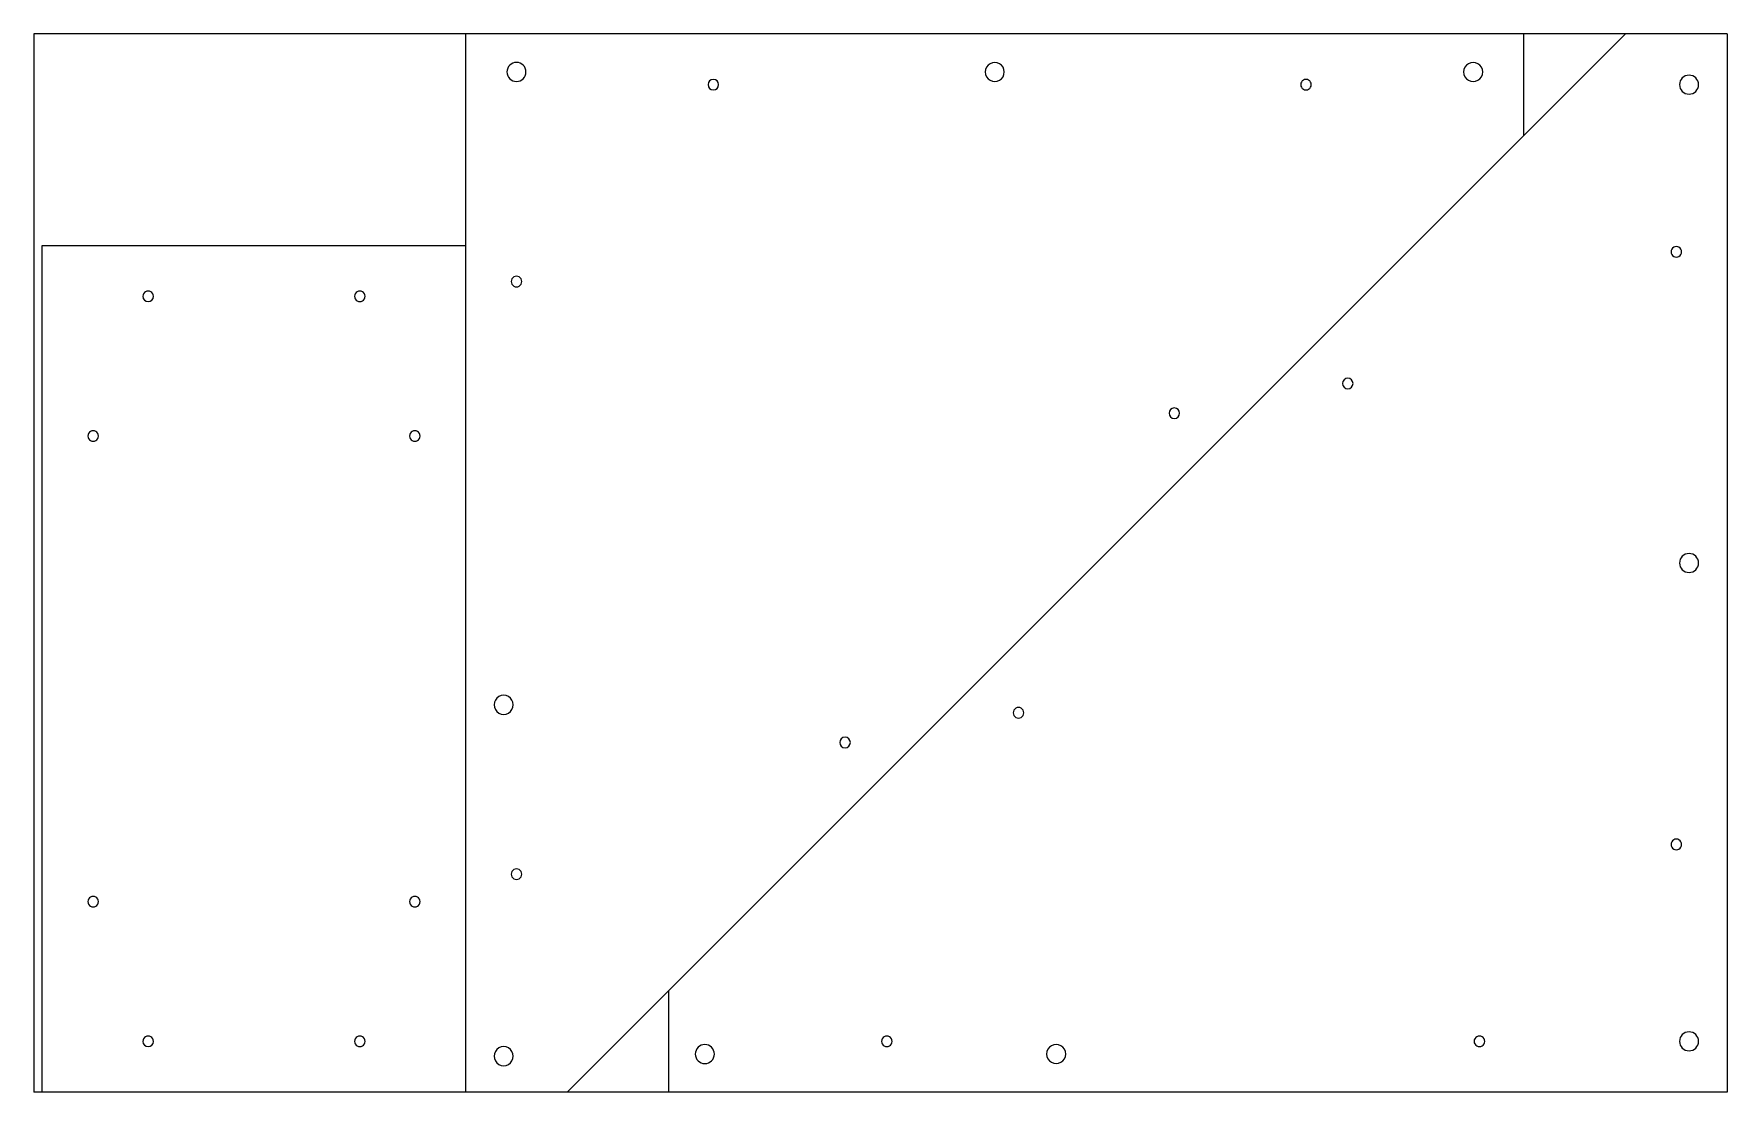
# Model space of a CAD drawing. Extents: x 11 to 811, y 9 to 509.
import ezdxf

# ---------------------------------------------------------------- set-up
doc = ezdxf.new("R2010")
doc.units = 0

msp = doc.modelspace()

# ---------------------------------------------------------------- linework, layer by layer
at = {"color": 50}
for points in [[(10.849499, 509.258835), (10.849499, 9.258583)], [(810.847966, 509.258835), (10.849499, 509.258835)], [(810.847966, 509.258835), (810.847966, 9.258583)], [(810.847966, 9.258583), (10.849499, 9.258583)]]:
    msp.add_lwpolyline(points, dxfattribs=at)
at = {"color": 170}
for points in [[(214.849083, 509.258835), (214.849083, 9.258583)], [(262.848939, 9.258583), (762.847317, 509.258835)], [(714.849313, 461.258185), (714.849313, 509.258835)], [(14.849994, 409.257041), (214.849083, 409.257041)], [(14.849994, 9.258583), (14.849994, 409.257041)], [(310.848787, 9.258583), (310.848787, 57.258465)]]:
    msp.add_lwpolyline(points, dxfattribs=at)
at = {"color": 10}
for points in [[(238.848948, 495.754838), (237.942458, 495.663497), (237.098095, 495.401519), (236.333937, 494.986968), (235.668063, 494.437911), (235.118549, 493.772413), (234.703474, 493.008539), (234.440917, 492.164356), (234.348955, 491.257929)], [(234.348955, 491.257929), (234.440917, 490.351502), (234.703474, 489.50732), (235.118549, 488.743447), (235.668063, 488.077949), (236.333937, 487.528892), (237.098095, 487.114341), (237.942458, 486.852363), (238.848948, 486.761022)], [(243.348941, 491.257929), (243.256979, 492.164356), (242.994421, 493.008539), (242.579347, 493.772413), (242.029833, 494.437911), (241.363958, 494.986968), (240.599801, 495.401519), (239.755438, 495.663497), (238.848948, 495.754838)], [(238.848948, 486.761022), (239.755438, 486.852363), (240.599801, 487.114341), (241.363958, 487.528892), (242.029833, 488.077949), (242.579347, 488.743447), (242.994421, 489.50732), (243.256979, 490.351502), (243.348941, 491.257929)], [(462.598668, 495.155039), (461.659728, 494.433075), (460.951556, 493.507927), (460.50444, 492.432058), (460.348671, 491.257929)], [(460.348671, 491.257929), (460.504444, 490.083801), (460.951562, 489.007932), (461.659735, 488.082784), (462.598675, 487.36082)], [(467.098663, 495.155039), (466.003953, 495.607203), (464.848665, 495.757925), (463.693378, 495.607203), (462.598668, 495.155039)], [(469.348667, 491.257929), (469.192894, 492.432058), (468.745776, 493.507927), (468.037603, 494.433075), (467.098663, 495.155039)], [(467.098669, 487.36082), (468.03761, 488.082784), (468.745782, 489.007932), (469.192897, 490.083801), (469.348667, 491.257929)], [(688.598379, 495.155045), (687.659438, 494.43308), (686.951265, 493.50793), (686.504149, 492.432059), (686.348379, 491.257929)], [(686.348379, 491.257929), (686.504149, 490.0838), (686.951265, 489.007929), (687.659438, 488.08278), (688.598379, 487.360814)], [(693.098381, 495.155045), (692.00367, 495.60721), (690.84838, 495.757931), (689.693091, 495.60721), (688.598379, 495.155045)], [(695.348382, 491.257929), (695.192612, 492.432059), (694.745496, 493.50793), (694.037322, 494.43308), (693.098381, 495.155045)], [(693.098381, 487.360814), (694.037322, 488.08278), (694.745496, 489.007929), (695.192612, 490.0838), (695.348382, 491.257929)], [(792.848265, 489.750389), (791.942378, 489.659169), (791.098497, 489.397523), (790.334675, 488.983474), (789.668963, 488.435043), (789.119415, 487.770254), (788.704083, 487.007128), (788.44102, 486.163687), (788.348278, 485.257955)], [(797.348254, 485.257955), (797.255512, 486.163687), (796.992448, 487.007128), (796.577116, 487.770254), (796.027568, 488.435043), (795.361856, 488.983474), (794.598033, 489.397523), (793.754152, 489.659169), (792.848265, 489.750389)], [(331.878268, 487.752808), (330.906403, 487.556866), (330.112323, 487.022393), (329.576217, 486.229414), (329.378276, 485.257955)], [(329.378276, 485.257955), (329.576217, 484.286495), (330.112323, 483.493516), (330.906403, 482.959042), (331.878268, 482.763101)], [(334.37826, 485.257955), (334.180319, 486.229414), (333.644213, 487.022393), (332.850133, 487.556866), (331.878268, 487.752808)], [(331.878268, 482.763101), (332.850133, 482.959042), (333.644213, 483.493516), (334.180319, 484.286495), (334.37826, 485.257955)], [(462.598675, 487.36082), (463.693385, 486.908656), (464.848672, 486.757935), (466.00396, 486.908656), (467.098669, 487.36082)], [(610.627935, 487.423015), (610.106301, 487.021924), (609.712872, 486.507953), (609.464474, 485.910248), (609.377935, 485.257955)], [(609.377935, 485.257955), (609.464479, 484.605661), (609.712879, 484.007956), (610.106309, 483.493985), (610.627942, 483.092894)], [(613.127932, 487.423015), (612.519759, 487.674217), (611.877933, 487.757951), (611.236106, 487.674217), (610.627935, 487.423015)], [(610.627942, 483.092894), (611.236114, 482.841692), (611.877941, 482.757958), (612.519767, 482.841692), (613.127939, 483.092894)], [(614.377938, 485.257955), (614.291395, 485.910248), (614.042995, 486.507953), (613.649565, 487.021924), (613.127932, 487.423015)], [(613.127939, 483.092894), (613.649573, 483.493985), (614.043002, 484.007956), (614.2914, 484.605661), (614.377938, 485.257955)], [(688.598379, 487.360814), (689.693091, 486.90865), (690.84838, 486.757928), (692.00367, 486.90865), (693.098381, 487.360814)], [(788.348278, 485.257955), (788.44102, 484.352222), (788.704083, 483.508781), (789.119415, 482.745655), (789.668963, 482.080866), (790.334675, 481.532435), (791.098497, 481.118386), (791.942378, 480.85674), (792.848265, 480.765519)], [(792.848265, 480.765519), (793.754152, 480.85674), (794.598033, 481.118386), (795.361856, 481.532435), (796.027568, 482.080866), (796.577116, 482.745655), (796.992448, 483.508781), (797.255512, 484.352222), (797.348254, 485.257955)], [(785.598261, 408.452562), (785.076626, 408.051469), (784.683196, 407.537496), (784.434798, 406.939789), (784.348259, 406.287493)], [(788.098266, 408.452562), (787.490092, 408.703764), (786.848264, 408.787498), (786.206435, 408.703764), (785.598261, 408.452562)], [(789.348268, 406.287493), (789.26173, 406.939789), (789.013332, 407.537496), (788.619901, 408.051469), (788.098266, 408.452562)], [(784.348259, 406.287493), (784.434798, 405.635198), (784.683196, 405.037491), (785.076626, 404.523518), (785.598261, 404.122425)], [(785.598261, 404.122425), (786.206435, 403.871222), (786.848264, 403.787488), (787.490092, 403.871222), (788.098266, 404.122425)], [(788.098266, 404.122425), (788.619901, 404.523518), (789.013332, 405.037491), (789.26173, 405.635198), (789.348268, 406.287493)], [(237.59895, 394.393698), (237.077316, 393.992607), (236.683887, 393.478636), (236.43549, 392.88093), (236.348951, 392.228637)], [(236.348951, 392.228637), (236.43549, 391.576344), (236.683887, 390.978638), (237.077316, 390.464667), (237.59895, 390.063576)], [(240.098947, 394.393698), (239.490775, 394.6449), (238.848948, 394.728635), (238.207122, 394.6449), (237.59895, 394.393698)], [(241.348945, 392.228637), (241.262406, 392.88093), (241.014009, 393.478636), (240.62058, 393.992607), (240.098947, 394.393698)], [(240.098947, 390.063576), (240.62058, 390.464667), (241.014009, 390.978638), (241.262406, 391.576344), (241.348945, 392.228637)], [(63.599155, 387.423133), (63.07752, 387.022041), (62.68409, 386.508068), (62.435691, 385.910361), (62.349152, 385.258066)], [(62.349152, 385.258066), (62.545615, 384.284951), (63.081387, 383.490295), (63.876043, 382.954524), (64.849157, 382.758061)], [(66.099161, 387.423133), (65.490986, 387.674336), (64.849158, 387.758071), (64.207329, 387.674336), (63.599155, 387.423133)], [(64.849157, 382.758061), (65.822272, 382.954524), (66.616928, 383.490295), (67.1527, 384.284951), (67.349163, 385.258066)], [(67.349163, 385.258066), (67.262624, 385.910361), (67.014226, 386.508068), (66.620796, 387.022041), (66.099161, 387.423133)], [(163.59904, 387.423127), (163.077406, 387.022035), (162.683977, 386.508064), (162.43558, 385.910359), (162.349041, 385.258066)], [(162.349041, 385.258066), (162.43558, 384.605772), (162.683977, 384.008067), (163.077406, 383.494096), (163.59904, 383.093004)], [(166.099038, 387.423127), (165.490866, 387.674329), (164.849039, 387.758063), (164.207212, 387.674329), (163.59904, 387.423127)], [(167.349036, 385.258066), (167.262498, 385.910359), (167.0141, 386.508064), (166.620671, 387.022035), (166.099038, 387.423127)], [(166.099038, 383.093004), (166.620671, 383.494096), (167.0141, 384.008067), (167.262498, 384.605772), (167.349036, 385.258066)], [(237.59895, 390.063576), (238.207122, 389.812374), (238.848948, 389.72864), (239.490775, 389.812374), (240.098947, 390.063576)], [(163.59904, 383.093004), (164.207212, 382.841802), (164.849039, 382.758068), (165.490866, 382.841802), (166.099038, 383.093004)], [(631.600783, 346.564301), (630.628887, 346.368346), (629.834792, 345.83384), (629.298695, 345.040819), (629.100791, 344.069318)], [(629.100791, 344.069318), (629.298695, 343.097816), (629.834792, 342.304794), (630.628887, 341.770288), (631.600783, 341.574334)], [(634.100776, 344.069318), (633.902873, 345.040819), (633.366775, 345.83384), (632.57268, 346.368346), (631.600783, 346.564301)], [(631.600783, 341.574334), (632.57268, 341.770288), (633.366775, 342.304794), (633.902873, 343.097816), (634.100776, 344.069318)], [(549.659744, 332.505288), (548.687879, 332.309347), (547.893798, 331.774874), (547.357692, 330.981894), (547.159752, 330.010434)], [(547.159752, 330.010434), (547.357692, 329.038975), (547.893798, 328.245996), (548.687879, 327.711523), (549.659744, 327.515582)], [(552.159735, 330.010434), (551.961795, 330.981894), (551.425689, 331.774874), (550.631608, 332.309347), (549.659744, 332.505288)], [(549.659744, 327.515582), (550.631608, 327.711523), (551.425689, 328.245996), (551.961795, 329.038975), (552.159735, 330.010434)], [(37.599192, 321.423219), (37.077557, 321.022127), (36.684126, 320.508154), (36.435728, 319.910447), (36.349189, 319.258152)], [(40.099196, 321.423219), (39.491023, 321.674422), (38.849194, 321.758157), (38.207365, 321.674422), (37.599192, 321.423219)], [(41.349199, 319.258152), (41.26266, 319.910447), (41.014262, 320.508154), (40.620831, 321.022127), (40.099196, 321.423219)], [(189.599009, 321.423212), (189.077376, 321.022121), (188.683947, 320.50815), (188.435549, 319.910445), (188.349011, 319.258152)], [(192.099006, 321.423212), (191.490834, 321.674415), (190.849008, 321.758149), (190.207181, 321.674415), (189.599009, 321.423212)], [(193.349004, 319.258152), (193.262466, 319.910445), (193.014068, 320.50815), (192.620639, 321.022121), (192.099006, 321.423212)], [(36.349189, 319.258152), (36.435728, 318.605856), (36.684126, 318.008149), (37.077557, 317.494176), (37.599192, 317.093084)], [(37.599192, 317.093084), (38.207365, 316.841881), (38.849194, 316.758146), (39.491023, 316.841881), (40.099196, 317.093084)], [(40.099196, 317.093084), (40.620831, 317.494176), (41.014262, 318.008149), (41.26266, 318.605856), (41.349199, 319.258152)], [(188.349011, 319.258152), (188.435549, 318.605859), (188.683947, 318.008153), (189.077376, 317.494182), (189.599009, 317.093091)], [(189.599009, 317.093091), (190.207181, 316.841889), (190.849008, 316.758155), (191.490834, 316.841889), (192.099006, 317.093091)], [(192.099006, 317.093091), (192.620639, 317.494182), (193.014068, 318.008153), (193.262466, 318.605859), (193.349004, 319.258152)], [(792.848265, 263.750661), (791.942378, 263.659441), (791.098497, 263.397795), (790.334675, 262.983745), (789.668963, 262.435315), (789.119415, 261.770525), (788.704083, 261.007399), (788.44102, 260.163959), (788.348278, 259.258226)], [(788.348278, 259.258226), (788.44102, 258.352494), (788.704083, 257.509053), (789.119415, 256.745927), (789.668963, 256.081137), (790.334675, 255.532707), (791.098497, 255.118657), (791.942378, 254.857012), (792.848265, 254.765791)], [(797.348254, 259.258226), (797.255512, 260.163959), (796.992448, 261.007399), (796.577116, 261.770525), (796.027568, 262.435315), (795.361856, 262.983745), (794.598033, 263.397795), (793.754152, 263.659441), (792.848265, 263.750661)], [(792.848265, 254.765791), (793.754152, 254.857012), (794.598033, 255.118657), (795.361856, 255.532707), (796.027568, 256.081137), (796.577116, 256.745927), (796.992448, 257.509053), (797.255512, 258.352494), (797.348254, 259.258226)], [(230.598959, 196.155404), (229.660018, 195.43344), (228.951846, 194.508292), (228.50473, 193.432422), (228.34896, 192.258294)], [(228.34896, 192.258294), (228.50473, 191.084166), (228.951846, 190.008297), (229.660018, 189.083149), (230.598959, 188.361185)], [(235.098953, 196.155404), (234.004243, 196.607568), (232.848956, 196.758289), (231.693668, 196.607568), (230.598959, 196.155404)], [(237.34895, 192.258294), (237.193181, 193.432422), (236.746065, 194.508292), (236.037893, 195.43344), (235.098953, 196.155404)], [(235.098953, 188.361185), (236.037893, 189.083149), (236.746065, 190.008297), (237.193181, 191.084166), (237.34895, 192.258294)], [(230.598959, 188.361185), (231.693668, 187.909021), (232.848956, 187.7583), (234.004243, 187.909021), (235.098953, 188.361185)], [(474.787472, 190.671066), (474.265839, 190.269975), (473.87241, 189.756003), (473.624012, 189.158298), (473.537473, 188.506005)], [(473.537473, 188.506005), (473.624017, 187.853711), (473.872417, 187.256006), (474.265847, 186.742035), (474.78748, 186.340943)], [(477.28747, 190.671066), (476.679298, 190.922268), (476.037471, 191.006002), (475.395644, 190.922268), (474.787472, 190.671066)], [(474.78748, 186.340943), (475.395652, 186.089741), (476.037479, 186.006007), (476.679306, 186.089741), (477.287478, 186.340943)], [(478.537476, 188.506005), (478.450933, 189.158298), (478.202533, 189.756003), (477.809103, 190.269975), (477.28747, 190.671066)], [(477.287478, 186.340943), (477.809111, 186.742035), (478.20254, 187.256006), (478.450938, 187.853711), (478.537476, 188.506005)], [(394.096444, 176.942131), (393.124548, 176.746177), (392.330452, 176.211671), (391.794355, 175.41865), (391.596452, 174.447148)], [(396.596436, 174.447148), (396.398533, 175.41865), (395.862435, 176.211671), (395.06834, 176.746177), (394.096444, 176.942131)], [(391.596452, 174.447148), (391.794355, 173.475647), (392.330452, 172.682625), (393.124548, 172.148119), (394.096444, 171.952164)], [(394.096444, 171.952164), (395.06834, 172.148119), (395.862435, 172.682625), (396.398533, 173.475647), (396.596436, 174.447148)], [(785.598261, 128.452896), (785.076626, 128.051804), (784.683196, 127.537831), (784.434798, 126.940124), (784.348259, 126.287828)], [(788.098266, 128.452896), (787.490092, 128.7041), (786.848264, 128.787834), (786.206435, 128.7041), (785.598261, 128.452896)], [(789.348268, 126.287828), (789.26173, 126.940124), (789.013332, 127.537831), (788.619901, 128.051804), (788.098266, 128.452896)], [(784.348259, 126.287828), (784.434798, 125.635533), (784.683196, 125.037826), (785.076626, 124.523853), (785.598261, 124.122761)], [(785.598261, 124.122761), (786.206435, 123.871558), (786.848264, 123.787823), (787.490092, 123.871558), (788.098266, 124.122761)], [(788.098266, 124.122761), (788.619901, 124.523853), (789.013332, 125.037826), (789.26173, 125.635533), (789.348268, 126.287828)], [(237.59895, 114.394033), (237.077316, 113.992942), (236.683887, 113.478971), (236.43549, 112.881266), (236.348951, 112.228972)], [(236.348951, 112.228972), (236.43549, 111.576679), (236.683887, 110.978974), (237.077316, 110.465003), (237.59895, 110.063912)], [(240.098947, 114.394033), (239.490775, 114.645235), (238.848948, 114.728969), (238.207122, 114.645235), (237.59895, 114.394033)], [(241.348945, 112.228972), (241.262406, 112.881266), (241.014009, 113.478971), (240.62058, 113.992942), (240.098947, 114.394033)], [(240.098947, 110.063912), (240.62058, 110.465003), (241.014009, 110.978974), (241.262406, 111.576679), (241.348945, 112.228972)], [(237.59895, 110.063912), (238.207122, 109.81271), (238.848948, 109.728976), (239.490775, 109.81271), (240.098947, 110.063912)], [(37.599192, 101.423493), (37.077557, 101.022401), (36.684126, 100.508428), (36.435728, 99.910721), (36.349189, 99.258425)], [(36.349189, 99.258425), (36.435728, 98.60613), (36.684126, 98.008423), (37.077557, 97.49445), (37.599192, 97.093357)], [(40.099196, 101.423493), (39.491023, 101.674696), (38.849194, 101.75843), (38.207365, 101.674696), (37.599192, 101.423493)], [(37.599192, 97.093357), (38.207365, 96.842154), (38.849194, 96.75842), (39.491023, 96.842154), (40.099196, 97.093357)], [(41.349199, 99.258425), (41.26266, 99.910721), (41.014262, 100.508428), (40.620831, 101.022401), (40.099196, 101.423493)], [(40.099196, 97.093357), (40.620831, 97.49445), (41.014262, 98.008423), (41.26266, 98.60613), (41.349199, 99.258425)], [(189.599009, 101.423486), (189.077376, 101.022395), (188.683947, 100.508424), (188.435549, 99.910719), (188.349011, 99.258425)], [(188.349011, 99.258425), (188.435549, 98.606132), (188.683947, 98.008427), (189.077376, 97.494455), (189.599009, 97.093364)], [(192.099006, 101.423486), (191.490834, 101.674689), (190.849008, 101.758423), (190.207181, 101.674689), (189.599009, 101.423486)], [(189.599009, 97.093364), (190.207181, 96.842162), (190.849008, 96.758428), (191.490834, 96.842162), (192.099006, 97.093364)], [(193.349004, 99.258425), (193.262466, 99.910719), (193.014068, 100.508424), (192.620639, 101.022395), (192.099006, 101.423486)], [(192.099006, 97.093364), (192.620639, 97.494455), (193.014068, 98.008427), (193.262466, 98.606132), (193.349004, 99.258425)], [(63.599155, 35.42358), (63.07752, 35.022487), (62.68409, 34.508514), (62.435691, 33.910807), (62.349152, 33.258511)], [(62.349152, 33.258511), (62.545615, 32.285397), (63.081387, 31.490741), (63.876043, 30.954969), (64.849157, 30.758506)], [(66.099161, 35.42358), (65.490986, 35.674782), (64.849158, 35.758516), (64.207329, 35.674782), (63.599155, 35.42358)], [(64.849157, 30.758506), (65.822272, 30.954969), (66.616928, 31.490741), (67.1527, 32.285397), (67.349163, 33.258511)], [(67.349163, 33.258511), (67.262624, 33.910807), (67.014226, 34.508514), (66.620796, 35.022487), (66.099161, 35.42358)], [(163.59904, 35.423573), (163.077406, 35.022481), (162.683977, 34.50851), (162.43558, 33.910805), (162.349041, 33.258511)], [(162.349041, 33.258511), (162.43558, 32.606218), (162.683977, 32.008513), (163.077406, 31.494541), (163.59904, 31.09345)], [(166.099038, 35.423573), (165.490866, 35.674775), (164.849039, 35.758509), (164.207212, 35.674775), (163.59904, 35.423573)], [(167.349036, 33.258511), (167.262498, 33.910805), (167.0141, 34.50851), (166.620671, 35.022481), (166.099038, 35.423573)], [(166.099038, 31.09345), (166.620671, 31.494541), (167.0141, 32.008513), (167.262498, 32.606218), (167.349036, 33.258511)], [(412.569296, 35.423573), (412.047663, 35.022481), (411.654234, 34.50851), (411.405836, 33.910805), (411.319298, 33.258511)], [(411.319298, 33.258511), (411.405841, 32.606218), (411.654241, 32.008513), (412.047671, 31.494541), (412.569304, 31.09345)], [(415.069293, 35.423573), (414.461121, 35.674775), (413.819295, 35.758509), (413.177468, 35.674775), (412.569296, 35.423573)], [(416.319299, 33.258511), (416.232756, 33.910805), (415.984357, 34.50851), (415.590927, 35.022481), (415.069293, 35.423573)], [(415.069301, 31.09345), (415.590935, 31.494541), (415.984364, 32.008513), (416.232761, 32.606218), (416.319299, 33.258511)], [(692.568944, 35.42358), (692.047309, 35.022487), (691.653878, 34.508514), (691.40548, 33.910807), (691.318941, 33.258511)], [(691.318941, 33.258511), (691.40548, 32.606216), (691.653878, 32.008509), (692.047309, 31.494536), (692.568944, 31.093443)], [(695.068949, 35.42358), (694.460776, 35.674782), (693.818947, 35.758516), (693.177118, 35.674782), (692.568944, 35.42358)], [(696.318952, 33.258511), (696.232413, 33.910807), (695.984015, 34.508514), (695.590584, 35.022487), (695.068949, 35.42358)], [(695.068949, 31.093443), (695.590584, 31.494536), (695.984015, 32.008509), (696.232413, 32.606216), (696.318952, 33.258511)], [(792.848265, 37.750946), (791.942378, 37.659725), (791.098497, 37.398079), (790.334675, 36.98403), (789.668963, 36.4356), (789.119415, 35.77081), (788.704083, 35.007684), (788.44102, 34.164244), (788.348278, 33.258511)], [(788.348278, 33.258511), (788.44102, 32.352779), (788.704083, 31.509338), (789.119415, 30.746212), (789.668963, 30.081423), (790.334675, 29.532992), (791.098497, 29.118943), (791.942378, 28.857297), (792.848265, 28.766077)], [(797.348254, 33.258511), (797.255512, 34.164244), (796.992448, 35.007684), (796.577116, 35.77081), (796.027568, 36.4356), (795.361856, 36.98403), (794.598033, 37.398079), (793.754152, 37.659725), (792.848265, 37.750946)], [(792.848265, 28.766077), (793.754152, 28.857297), (794.598033, 29.118943), (795.361856, 29.532992), (796.027568, 30.081423), (796.577116, 30.746212), (796.992448, 31.509338), (797.255512, 32.352779), (797.348254, 33.258511)], [(163.59904, 31.09345), (164.207212, 30.842248), (164.849039, 30.758514), (165.490866, 30.842248), (166.099038, 31.09345)], [(230.598959, 30.155628), (229.660018, 29.433664), (228.951846, 28.508515), (228.50473, 27.432646), (228.34896, 26.258518)], [(228.34896, 26.258518), (228.50473, 25.08439), (228.951846, 24.008521), (229.660018, 23.083373), (230.598959, 22.361408)], [(235.098953, 30.155628), (234.004243, 30.607792), (232.848956, 30.758513), (231.693668, 30.607792), (230.598959, 30.155628)], [(237.34895, 26.258518), (237.193181, 27.432646), (236.746065, 28.508515), (236.037893, 29.433664), (235.098953, 30.155628)], [(235.098953, 22.361408), (236.037893, 23.083373), (236.746065, 24.008521), (237.193181, 25.08439), (237.34895, 26.258518)], [(327.848841, 31.750788), (326.942975, 31.659572), (326.09911, 31.397938), (325.335299, 30.983906), (324.669593, 30.435497), (324.120044, 29.770733), (323.704703, 29.007633), (323.441622, 28.164218), (323.348853, 27.25851)], [(323.348853, 27.25851), (323.441622, 26.352801), (323.704703, 25.509387), (324.120044, 24.746286), (324.669593, 24.081522), (325.335299, 23.533113), (326.09911, 23.119081), (326.942975, 22.857447), (327.848841, 22.766231)], [(332.348828, 27.25851), (332.256059, 28.164218), (331.992978, 29.007633), (331.577638, 29.770733), (331.028088, 30.435497), (330.362382, 30.983906), (329.598571, 31.397938), (328.754707, 31.659572), (327.848841, 31.750788)], [(327.848841, 22.766231), (328.754707, 22.857447), (329.598571, 23.119081), (330.362382, 23.533113), (331.028088, 24.081522), (331.577638, 24.746286), (331.992978, 25.509387), (332.256059, 26.352801), (332.348828, 27.25851)], [(412.569304, 31.09345), (413.177476, 30.842248), (413.819303, 30.758514), (414.46113, 30.842248), (415.069301, 31.09345)], [(491.598633, 31.155619), (490.659693, 30.433655), (489.95152, 29.508507), (489.504405, 28.432638), (489.348636, 27.25851)], [(489.348636, 27.25851), (489.504409, 26.084381), (489.951526, 25.008512), (490.659699, 24.083364), (491.59864, 23.3614)], [(496.098628, 31.155619), (495.003919, 31.607783), (493.84863, 31.758504), (492.693342, 31.607783), (491.598633, 31.155619)], [(498.348631, 27.25851), (498.192858, 28.432638), (497.745741, 29.508507), (497.037568, 30.433655), (496.098628, 31.155619)], [(496.098634, 23.3614), (497.037574, 24.083364), (497.745746, 25.008512), (498.192862, 26.084381), (498.348631, 27.25851)], [(692.568944, 31.093443), (693.177118, 30.84224), (693.818947, 30.758506), (694.460776, 30.84224), (695.068949, 31.093443)], [(230.598959, 22.361408), (231.693668, 21.909245), (232.848956, 21.758523), (234.004243, 21.909245), (235.098953, 22.361408)], [(491.59864, 23.3614), (492.693349, 22.909236), (493.848637, 22.758514), (495.003925, 22.909236), (496.098634, 23.3614)]]:
    msp.add_lwpolyline(points, dxfattribs=at)

doc.saveas('drawing.dxf')
